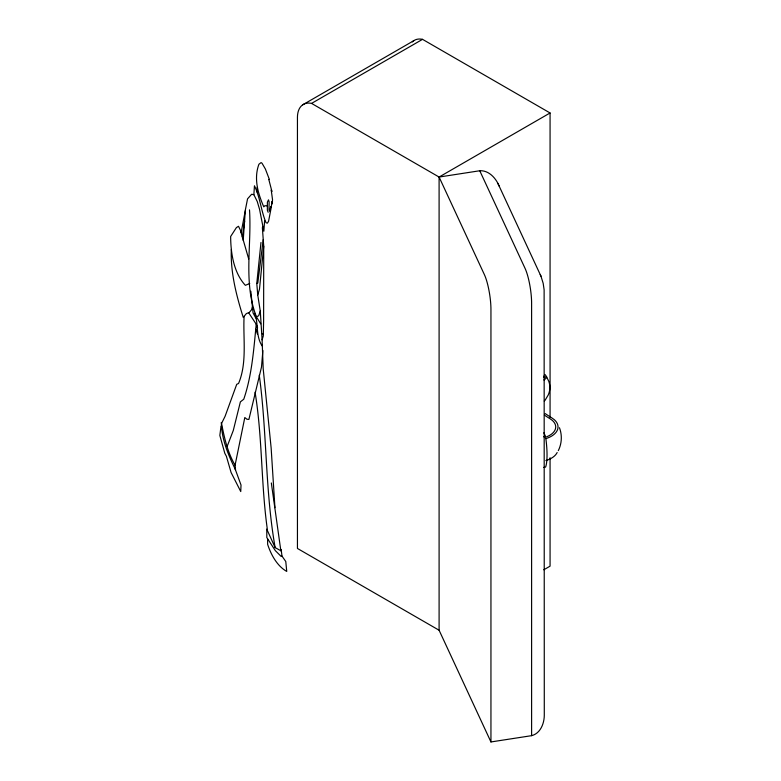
<?xml version="1.0" encoding="UTF-8"?>
<svg xmlns="http://www.w3.org/2000/svg" width="781" height="781" viewBox="0 0 781 781"><rect width="100%" height="100%" fill="white"/><g stroke="black" fill="none" stroke-linecap="round" stroke-linejoin="round"><path stroke-width="1.17" d="M262.914 226.431L262.367 227.681L263.724 246.22L263.617 320.688L263.285 335.986L262.104 339.813L263.187 368.632L271.144 448.021L274.941 507.689M268.137 212.295L267.356 210.177L267.385 202.162L268.508 199.829L269.133 201.879L268.986 209.845L269.621 211.221L270.695 206.545L271.271 207.336L268.566 221.277L267.405 223.132L266.048 222.741C261.088 211.046 260.19 197.486 254.45 185.829L253.864 194.674L257.252 201.508L259.565 209.357L263.851 231.205L264.622 220.593M257.008 192.038L257.105 187.43M267.131 529.938L267.17 528.112C260.991 483.019 262.436 437.126 255.065 392.189M231.322 249.451C230.405 272.491 236.418 295.579 243.233 317.408L246.366 313.601L249.334 312.41L251.511 309.793L252.448 306.894M243.203 240.411L245.361 209.904L247.548 198.852L251.628 194.264L253.864 194.674M248.622 312.693L256.217 324.183C253.786 349.224 251.892 375.485 243.75 399.237L240.382 401.873L233.285 430.487L227.193 446.322M262.885 350.552L261.489 367.08L248.905 419.417L246.962 419.26L244.804 417.542L235.081 465.212L235.54 469.732C228.277 455.216 221.413 438.649 221.365 422.472C224.176 437.145 227.456 452.209 235.081 465.212M263.724 246.22L259.477 289.204L257.74 294.964L260.268 311.023L262.104 339.813M262.494 345.182L262.152 345.954C255.631 336.201 258.531 324.095 254.918 313.269M257.74 294.964L256.783 283.464L260.971 242.5M263.236 239.591L257.779 283.083L256.783 283.464M242.276 237.014L244.648 221.16M221.023 426.143L219.842 435.427L224.821 453.351L226.383 456.231L231.088 472.505L240.753 491.552L241.017 485.03L235.061 468.737M241.104 232.728L245.312 210.606M281.98 556.072L281.238 556.511L275.351 550.664L266.819 537.572L266.77 529.137L275.146 547.608L280.848 550.751L281.16 549.531L281.98 556.072L285.778 561.529L286.744 571.448C277.04 565.952 270.948 554.569 267.639 544.357L267.6 538.949M260.268 311.023L258.677 315.729L256.461 316.91L260.727 323.842M558.317 450.627C561.851 443.569 562.291 435.105 559.45 427.734M221.55 423.468L225.084 416.312L236.731 384.311L238.556 383.471C247.167 363.058 243.106 339.364 244.033 317.613L244.033 316.432M271.271 207.336L271.905 201.605L272.335 203.841L272.51 199.487L271.212 190.037L271.934 191.491L268.791 179.415L269.416 179.552L265.374 168.989L262.045 163.249L261.088 162.604L258.921 164.235C253.581 178.654 258.003 193.503 263.783 206.848L264.866 205.696L267.317 205.959M543.888 377.633L544.279 377.018L546.729 377.096L548.818 381.392A27.276 22.258 1 0 1 548.291 394.874L545.158 400.155A10.231 5.867 1 0 1 544.259 401.034M544.259 377.038L543.752 376.11M302.696 104.83L413.666 40.768M311.56 103.404L439.098 177.043L479.759 170.756C487.803 170.219 494.373 176.594 497.839 183.271L540.96 276.162L543.176 283.327L544.123 289.829L544.289 715.406C544.201 723.636 540.374 733.486 531.607 735.663L490.946 741.95L439.098 630.238L297.444 548.457L297.444 117.482A28.526 16.469 60 0 1 311.56 103.404L422.531 39.343L550.068 112.972L550.068 417.542M439.098 630.238L439.098 177.043L550.068 112.972M543.781 569.788L550.068 566.166L550.068 457.744M543.674 436.794L545.577 436.501A34.032 7.195 81.2 0 1 545.577 467.126L543.674 467.419M249.754 283.523L245.351 285.319C233.773 272.823 230.727 253.22 230.649 236.497L236.409 227.593L238.488 226.285L240.402 230.18L248.69 258.941M261.918 333.516L263.236 334.004M255.807 318.072L253.073 312.937L250.828 291.196M540.227 274.59L540.96 276.162M497.839 183.271L499.137 186.044M479.759 170.756L525.037 268.313A25.383 5.369 81.2 0 1 531.607 303.194L531.607 735.663M439.098 177.043L484.376 274.6A25.383 5.369 81.2 0 1 490.946 309.481L490.946 741.95M543.84 432.762L545.577 436.501M256.461 316.91C243.135 282.673 251.833 245.478 249.5 209.855M256.217 324.183L257.603 327.942M255.836 329.24L257.418 334.053M271.339 482.97L280.848 550.751M275.146 547.608C265.052 490.585 267.092 432.469 259.272 375.212M412.319 41.891A28.526 16.469 60 0 1 422.531 39.343M545.88 438.619A22.932 13.238 0 0 0 554.217 419.622L551.806 417.874A158.553 91.533 0 0 1 545.245 413.608M546.817 436.725A20.609 11.9 0 0 0 552.284 420.363L550.039 418.733A160.73 92.793 0 0 1 544.377 415.092M557.156 452.521A22.932 13.238 0 0 1 545.88 460.595M544.874 374.46A16.928 9.88 0.6 0 1 545.89 375.651L546.729 377.096L545.987 378.248A10.709 6.141 1 0 1 543.859 379.976"/></g></svg>
